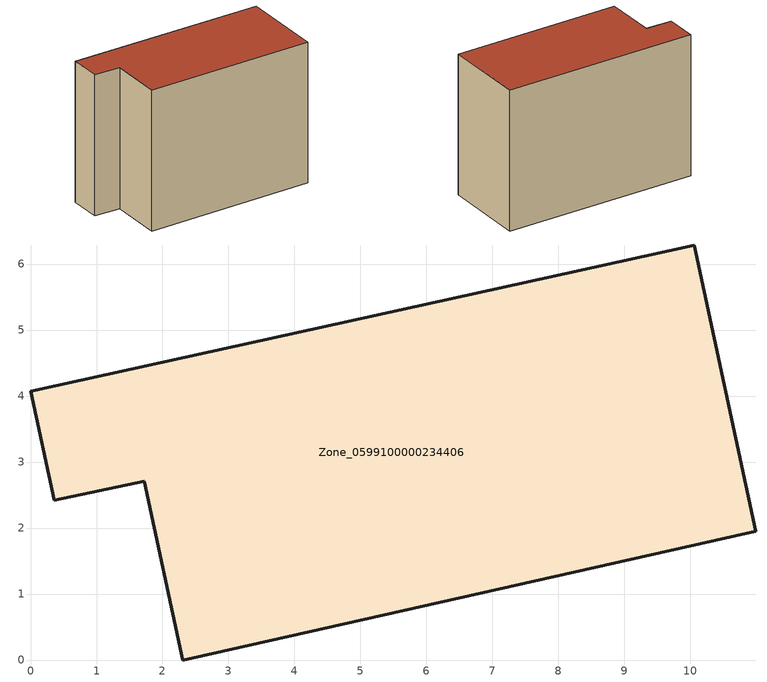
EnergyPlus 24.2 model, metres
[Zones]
Zone_0599100000234406
 floor ground (C_G): 1.73,2.71 0.36,2.42 0,4.07 10.06,6.29 10.99,1.95 2.31,0 z0
 wall outside (C_F): 10.06,6.29 0,4.07 0.36,2.42 1.73,2.71 2.31,0 10.99,1.95 10.06,6.29 z0:7.53
 roof outside (C_R): 2.31,0 10.99,1.95 10.06,6.29 0,4.07 0.36,2.42 1.73,2.71 z7.53
[BUILDING]
Pand.0599100000234406: North Axis=0; Terrain=City; Loads Convergence Tolerance Value=0.04; Temperature Convergence Tolerance Value=0.4; Solar Distribution=FullExterior; Maximum Number of Warmup Days=25; Minimum Number of Warmup Days=1
[Site:Location]
Rotterdam.The.Hague.AP_ZH_NLD Design_Conditions: Latitude=51.96; Longitude=4.45; Time Zone=1; Elevation=-4.5
[SITE:GROUNDTEMPERATURE:BUILDINGSURFACE]
18, 18, 18, 18, 18, 18, 18, 18, 18, 18, 18, 18
[MATERIAL] Thermal Absorptance=0.9; Solar Absorptance=0.7; Visible Absorptance=0.7
Name | Roughness | Thickness | Conductivity | Density | Specific Heat
G.TI.1946 | MediumSmooth | 0.15 | 1 | 540 | 1210
F.TI.1946 | Rough | 0.3 | 0.857143 | 1920 | 840
R.TI.1946 | MediumRough | 0.2 | 0.1 | 1500 | 1000
[CONSTRUCTION]
C_G: G.TI.1946
C_F: F.TI.1946
C_R: R.TI.1946
[ZONE]
Zone_0599100000234406: Type=1; Multiplier=1; Ceiling Height=Autocalculate; Volume=Autocalculate; Floor Area=autocalculate; Part of Total Floor Area=Yes
[ZONEINFILTRATION:DESIGNFLOWRATE]
Infil_Zone_0599100000234406: Zone or ZoneList or Space or SpaceList=Zone_0599100000234406; Schedule=AlwaysOn; Design Flow Rate Calculation Method=Flow/Area; Flow Rate per Floor Area=0.003; Constant Term Coefficient=1; Temperature Term Coefficient=0; Velocity Term Coefficient=0; Velocity Squared Term Coefficient=0
[HVACTEMPLATE:ZONE:IDEALLOADSAIRSYSTEM]
Zone_0599100000234406: Maximum Heating Supply Air Temperature=50; Minimum Cooling Supply Air Temperature=13; Maximum Heating Supply Air Humidity Ratio=0.0156; Minimum Cooling Supply Air Humidity Ratio=0.0077; Heating Limit=NoLimit; Cooling Limit=NoLimit; Dehumidification Control Type=ConstantSensibleHeatRatio; Cooling Sensible Heat Ratio=0.7; Dehumidification Setpoint=60; Humidification Control Type=None; Humidification Setpoint=30; Outdoor Air Method=None; Outdoor Air Flow Rate per Person=0.00944; Outdoor Air Flow Rate per Zone Floor Area=0; Outdoor Air Flow Rate per Zone=0; Demand Controlled Ventilation Type=None; Outdoor Air Economizer Type=NoEconomizer; Heat Recovery Type=None; Sensible Heat Recovery Effectiveness=0.7; Latent Heat Recovery Effectiveness=0.65
[ZONECONTROL:THERMOSTAT]
ThermostatControl_Zone_0599100000234406: Zone or ZoneList=Zone_0599100000234406; Control Type Schedule=DualSetpointControlType; Control 1=Thermostat_Zone_0599100000234406; Temperature Difference Between Cutout And Setpoint=0
[THERMOSTATSETPOINT:DUALSETPOINT]
Thermostat_Zone_0599100000234406: Heating Setpoint Temperature Schedule=HeatingSetpoint_Zone_0599100000234406; Cooling Setpoint Temperature Schedule=CoolingSetpoint_Zone_0599100000234406
[SCHEDULE:COMPACT]
HeatingSetpoint_Zone_0599100000234406: Through: 12/31, For: AllDays, Until: 24:00, 21
CoolingSetpoint_Zone_0599100000234406: Through: 12/31, For: AllDays, Until: 24:00, 24
DualSetpointControlType: Through: 12/31, For: AllDays, Until: 24:00, 4
AlwaysOn: Through: 12/31, For: AllDays, Until: 24:00, 1
